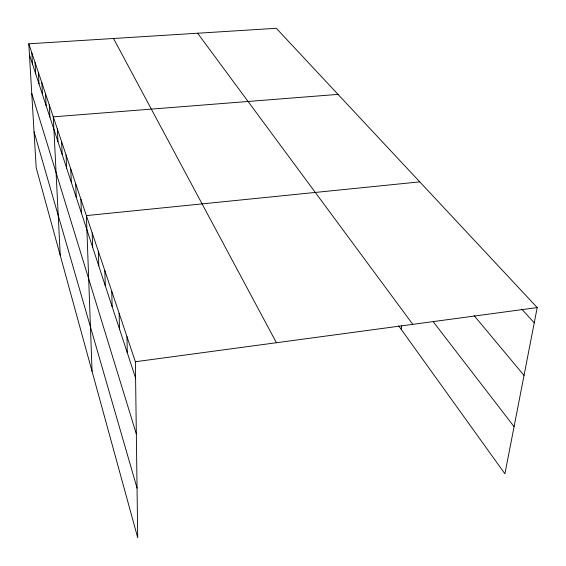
<?xml version="1.0" encoding="UTF-8"?>
<svg xmlns="http://www.w3.org/2000/svg" width="566" height="566" viewBox="0 0 566 566"><rect width="100%" height="100%" fill="white"/><g stroke="black" fill="none" stroke-linecap="round" stroke-linejoin="round"><path stroke-width="0.85" d="M401.237 329.405L401.676 325.917M28.788 43.794L135.373 361.738L137.708 537.7L36.189 167.741L28.788 43.794L276.3 28.3L537.212 307.579L504.914 473.806L398.726 325.903M135.373 361.738L537.212 307.579M419.774 181.87L86.379 215.596L92.06 371.331M338.043 94.381L53.275 116.844L60.244 255.4M521.788 309.149L534.247 322.846M474.188 315.708L524.031 375.428M433.351 321.891L514.07 426.672M197.619 33.224L412.791 324.346M113.518 38.488L276.427 342.727M29.446 54.852L135.585 378.024M31.753 93.44L136.328 433.917M34.045 131.793L137.05 488.111M31.845 52.921L32.503 64.163M35.035 62.437L35.693 73.87M38.368 72.37L39.019 84.001M41.849 82.749L42.492 94.579M45.485 93.595L46.122 105.63M49.284 104.951L49.921 117.197M57.336 128.942L57.951 141.634M61.588 141.634L62.189 154.553M66.052 154.957L66.647 168.109M70.743 168.958L71.323 182.351M75.681 183.688L76.247 197.336M80.888 199.218L81.426 213.127M92.187 232.916L92.675 247.37M98.328 251.247L98.788 265.985M104.844 270.682L105.269 285.71M111.764 291.32L112.146 306.652M119.129 313.288L119.461 328.931M126.982 336.706L127.258 352.668"/></g></svg>
